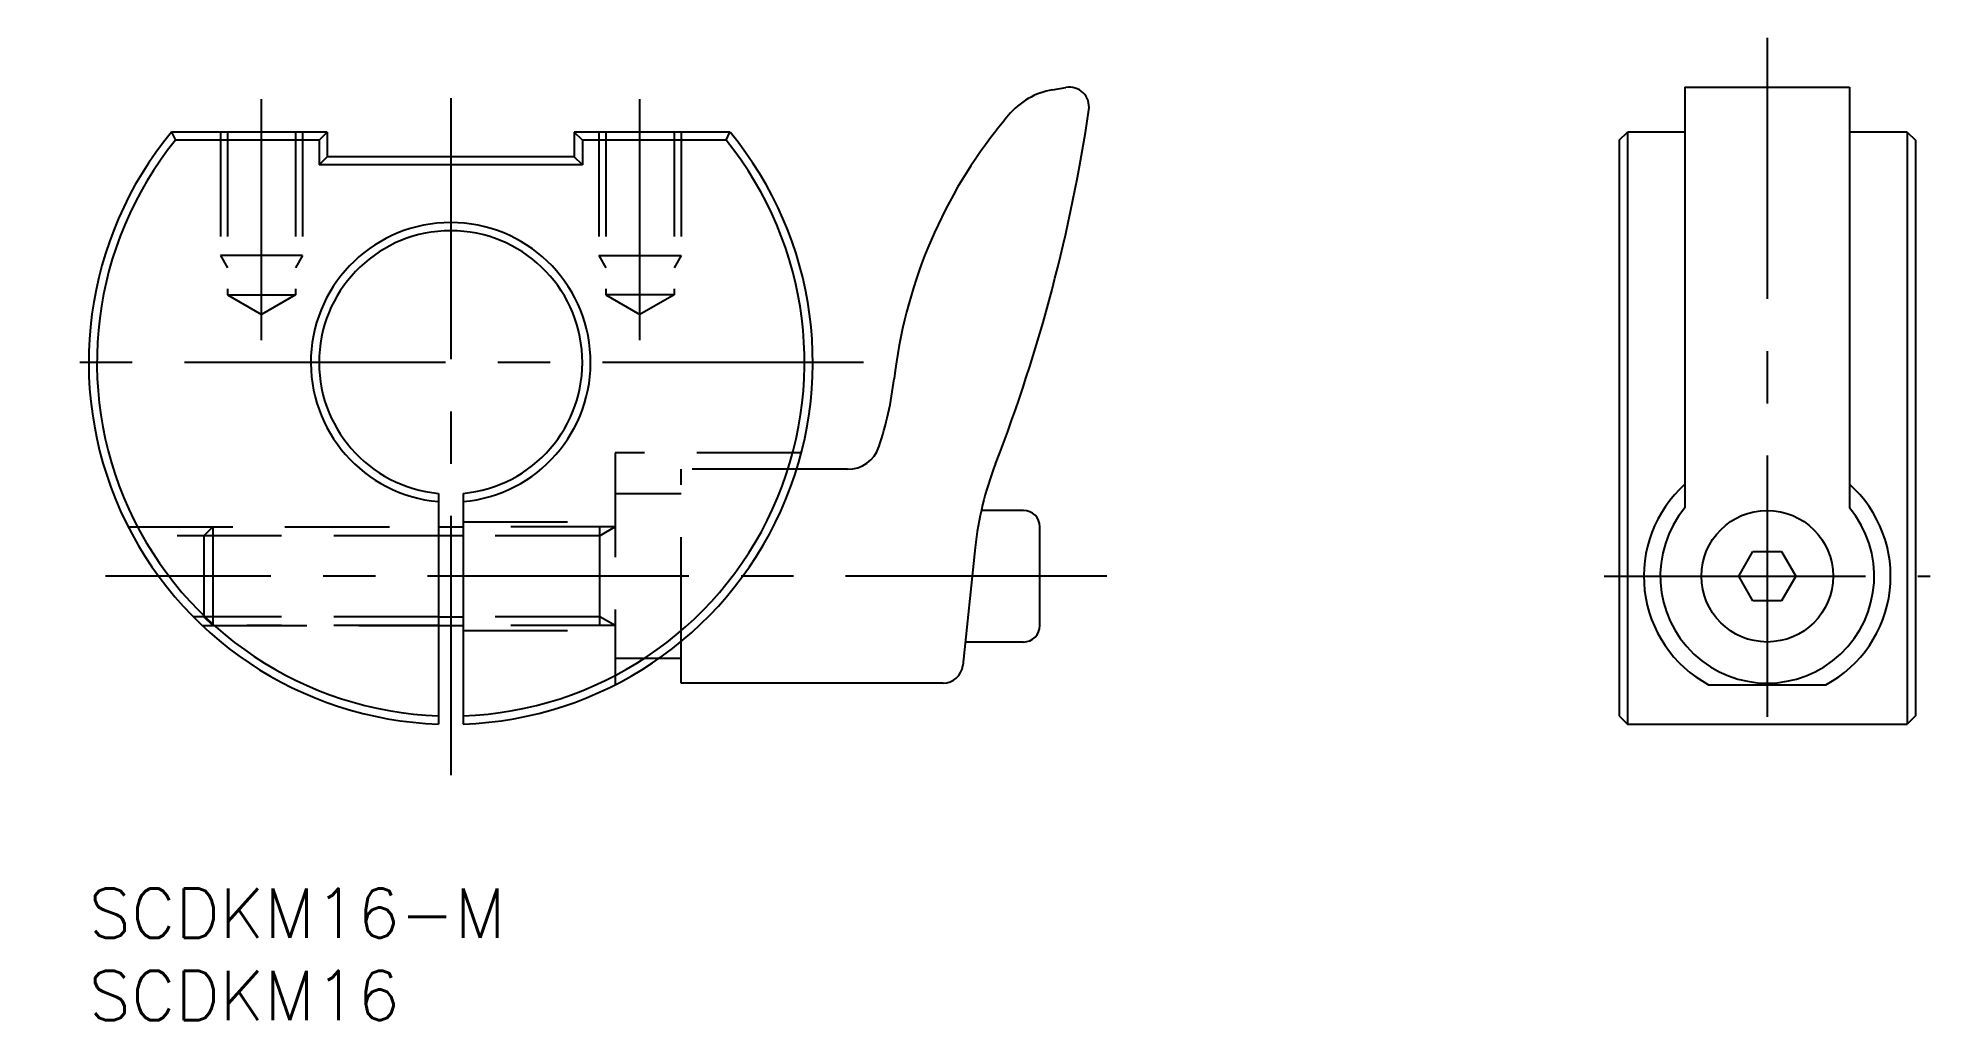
# Model space of a CAD drawing. Extents: x -12969131 to 112, y -8 to 52.
# Drawn here: x -3.1 to 111.9, y -8 to 51.7 of the extents above; entities outside this region: 1.
import ezdxf

# ---------------------------------------------------------------- set-up
doc = ezdxf.new("R2010")
doc.units = 0
doc.header["$LTSCALE"] = 0.5
doc.linetypes.add('CENTER', pattern=[50.8, 31.75, -6.35, 6.35, -6.35])
doc.linetypes.add('DASHED', pattern=[19.05, 12.7, -6.35])
for name, color, linetype in [('MSM_CENTER', 1, 'CENTER'), ('MSM_CONTINUOUS', 7, 'CONTINUOUS'), ('MSM_DASHED', 4, 'DASHED'), ('MSM_NARROW', 5, 'CONTINUOUS'), ('MSM_PART_NUMBER', 7, 'CONTINUOUS')]:
    doc.layers.add(name, color=color, linetype=linetype)
doc.styles.get("Standard").update_dxf_attribs({"font": 'txt.shx', "height": 3, "bigfont": 'bigfont.shx'})

# ---------------------------------------------------------------- blocks, each defined once
blk = doc.blocks.new('*U5')
at = {"layer": 'MSM_PART_NUMBER'}
blk.add_text('SCDKM16-M', height=3, dxfattribs=at).set_placement((0, -3))
blk = doc.blocks.new('*U6')
at = {"layer": 'MSM_PART_NUMBER'}
blk.add_text('SCDKM16', height=3, dxfattribs=at).set_placement((0, -8))

msp = doc.modelspace()

# ---------------------------------------------------------------- linework, layer by layer
at = {"layer": 'MSM_CENTER', "color": 1, "linetype": 'CENTER'}
for p, q in [((102, 51.72), (102, 7.38)), ((10.5, 33.33), (10.5, 47.99)), ((22, 48.05), (22, 6.9)), ((33.5, 33.33), (33.5, 47.99)), ((47.09, 31.99), (-3.09, 31.99)), ((61.87, 18.99), (1.02, 18.99)), ((92.1, 18.99), (111.9, 18.99))]:
    msp.add_line(p, q, dxfattribs=at)
at = {"layer": 'MSM_CONTINUOUS'}
for p, q in [((58.57, 48.56), (59.38, 48.7)), ((97, 48.72), (107, 48.72)), ((5.03, 45.99), (5.27, 45.49)), ((14.5, 45.99), (14, 45.49)), ((30, 45.49), (29.5, 45.99)), ((38.73, 45.49), (38.97, 45.99)), ((14.5, 44.49), (14, 43.99)), ((30, 43.99), (29.5, 44.49)), ((46.12, 25.49), (43.02, 25.49)), ((53.87, 20.73), (53.11, 13.56)), ((100.27, 18.99), (101.13, 20.49)), ((101.13, 20.49), (102.87, 20.49)), ((102.87, 20.49), (103.73, 18.99)), ((101.13, 17.49), (100.27, 18.99)), ((103.73, 18.99), (102.87, 17.49)), ((102.87, 17.49), (101.13, 17.49)), ((36, 12.49), (36, 15.02)), ((36, 13.99), (34.65, 13.99)), ((51.92, 12.49), (36, 12.49)), ((98.43, 12.39), (105.57, 12.39)), ((93, 10.5), (93.5, 10)), ((111, 10.5), (110.5, 10)), ((-12969131.48, 10), (-12969131.48, 10)), ((93.5, 10), (110.5, 10))]:
    msp.add_line(p, q, dxfattribs=at)
at = {"layer": 'MSM_CONTINUOUS', "color": 0}
for p, q in [((97, 48.72), (97, 23.14)), ((107, 48.72), (107, 23.14))]:
    msp.add_line(p, q, dxfattribs=at)
at = {"layer": 'MSM_CONTINUOUS', "color": 7, "linetype": 'CONTINUOUS'}
for p, q in [((14.5, 45.99), (5.03, 45.99)), ((14, 45.49), (5.27, 45.49)), ((14, 45.49), (14, 43.99)), ((14.5, 45.99), (14.5, 44.49)), ((38.97, 45.99), (29.5, 45.99)), ((29.5, 45.99), (29.5, 44.49)), ((38.73, 45.49), (30, 45.49)), ((30, 45.49), (30, 43.99)), ((93, 45.49), (93.5, 45.99)), ((93, 45.49), (93, 10.5)), ((93.5, 45.99), (93.5, 10)), ((97, 45.99), (93.5, 45.99)), ((110.5, 45.99), (107, 45.99)), ((110.5, 45.99), (110.5, 10)), ((110.5, 45.99), (111, 45.49)), ((111, 45.49), (111, 10.5)), ((30, 43.99), (14, 43.99)), ((29.5, 44.49), (14.5, 44.49)), ((21.25, 24.02), (21.25, 10)), ((22.75, 24.02), (22.75, 10)), ((21.25, 21.99), (22.75, 21.99)), ((56.8, 22.99), (54.25, 22.99)), ((57.8, 15.99), (57.8, 21.99)), ((21.25, 15.99), (22.75, 15.99)), ((56.8, 14.99), (53.27, 14.99))]:
    msp.add_line(p, q, dxfattribs=at)
at = {"layer": 'MSM_CONTINUOUS'}
msp.add_circle((102, 18.99), 4, dxfattribs=at)
for centre, radius, start, end in [((59.35, 44.13), 4.5, 100, 140.208), ((59.59, 47.52), 1.2, 351.6349, 100), ((-38.16, 61.89), 100, 338.8638, 351.6349), ((78.75, 27.57), 30, 141.9788, 173.4554), ((86.63, 21.41), 40, 140.208, 141.9788), ((29.07, 33.26), 20, 341.2775, 353.4554), ((46.12, 27.49), 2, 270, 341.2775), ((73.76, 18.62), 20, 158.8638, 173.9426), ((102, 18.99), 6.5, 140.2849, 39.7151), ((51.92, 13.69), 1.2, 270, 353.9426)]:
    msp.add_arc(centre, radius, start, end, dxfattribs=at)
at = {"layer": 'MSM_CONTINUOUS', "color": 7, "linetype": 'CONTINUOUS'}
for centre, radius, start, end in [((22, 31.99), 22, 140.4788, 268.0464), ((22, 31.99), 21.5, 141.1041, 268.0009), ((22, 31.99), 22, 271.9536, 39.5212), ((22, 31.99), 21.5, 271.9991, 38.8959), ((22, 31.99), 8.5, 275.0621, 264.9379), ((22, 31.99), 8, 275.3794, 264.6206), ((102, 18.99), 7.5, 131.8103, 241.5768), ((102, 18.99), 7.5, 298.4232, 48.1897), ((56.8, 21.99), 1, 0, 90), ((56.8, 15.99), 1, 270, 0)]:
    msp.add_arc(centre, radius, start, end, dxfattribs=at)
at = {"layer": 'MSM_DASHED'}
for p, q in [((8, 45.99), (8, 38.49)), ((8.43, 45.99), (8.43, 36.09)), ((12.57, 45.99), (12.57, 36.09)), ((13, 45.99), (13, 38.49)), ((31, 45.99), (31, 38.49)), ((31.43, 45.99), (31.43, 36.09)), ((35.57, 45.99), (35.57, 36.09)), ((36, 45.99), (36, 38.49)), ((13, 38.49), (8, 38.49)), ((8, 38.49), (8.43, 37.74)), ((13, 38.49), (12.57, 37.74)), ((31, 38.49), (36, 38.49)), ((31, 38.49), (31.43, 37.74)), ((36, 38.49), (35.57, 37.74)), ((8.43, 36.09), (12.57, 36.09)), ((8.43, 36.09), (10.5, 34.89)), ((12.57, 36.09), (10.5, 34.89)), ((35.57, 36.09), (31.43, 36.09)), ((31.43, 36.09), (33.5, 34.89)), ((35.57, 36.09), (33.5, 34.89)), ((32, 26.49), (32, 12.39)), ((43.3, 26.49), (32, 26.49)), ((43.02, 25.49), (36, 25.49)), ((36, 15.02), (36, 25.49)), ((36, 23.99), (32, 23.99)), ((2.4, 21.99), (21.25, 21.99)), ((7, 21.45), (7.54, 21.99)), ((7.54, 21.99), (7.54, 15.99)), ((22.75, 22.29), (32, 22.29)), ((32, 21.99), (22.75, 21.99)), ((32, 21.99), (31.06, 21.45)), ((31.06, 15.99), (31.06, 21.99)), ((21.25, 21.45), (3.26, 21.45)), ((7, 21.45), (7, 16.53)), ((31.06, 21.45), (22.75, 21.45)), ((21.25, 16.53), (6.35, 16.53)), ((7, 16.53), (7.54, 15.99)), ((31.06, 16.53), (22.75, 16.53)), ((32, 15.99), (31.06, 16.53)), ((6.9, 15.99), (21.25, 15.99)), ((21.25, 15.99), (9.6, 15.99)), ((32, 15.99), (22.75, 15.99)), ((22.75, 15.69), (32, 15.69)), ((34.65, 13.99), (32, 13.99))]:
    msp.add_line(p, q, dxfattribs=at)
at = {"layer": 'MSM_NARROW'}
for p, q in [((22.75, 21.45), (21.25, 21.45)), ((21.25, 16.53), (22.75, 16.53))]:
    msp.add_line(p, q, dxfattribs=at)

# ---------------------------------------------------------------- block references
at = {"layer": 'MSM_CONTINUOUS'}
for name in ['*U5', '*U6']:
    msp.add_blockref(name, (0, 0), dxfattribs=at)

doc.saveas('drawing.dxf')
